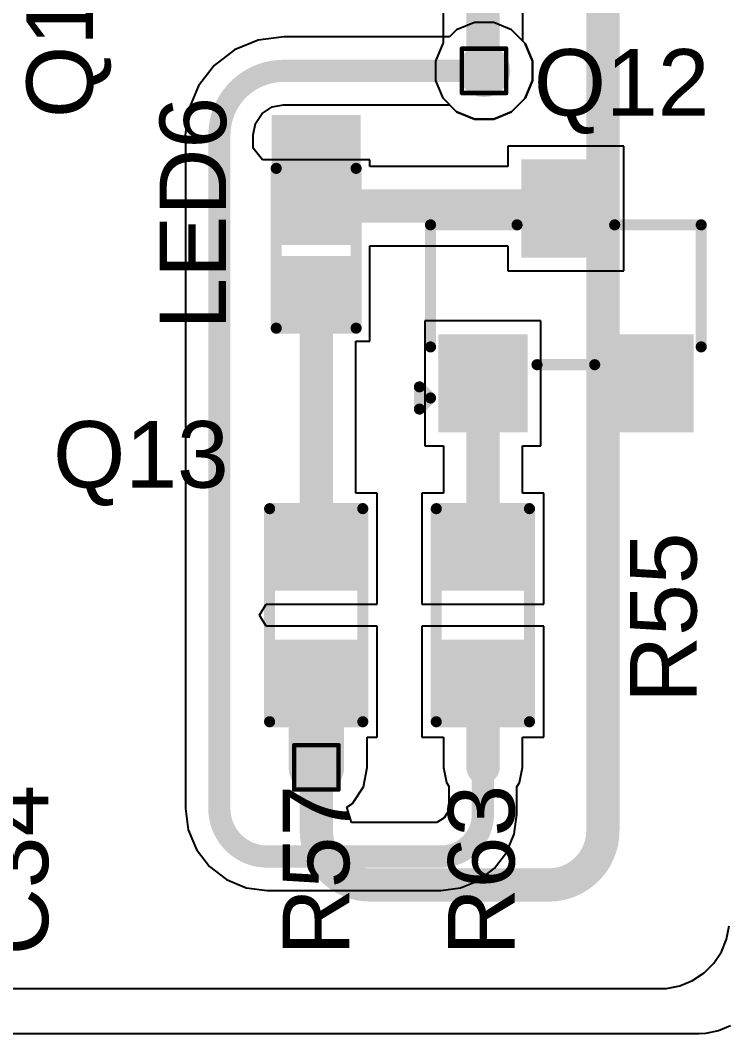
# Model space of a CAD drawing. Header units: inches. Extents: x -40 to 219, y 2 to 133.
# Drawn here: x 55.31 to 63.4, y 18.96 to 30.55 of the extents above; entities that cross this region are included whole.
import ezdxf

# ---------------------------------------------------------------- set-up
doc = ezdxf.new("R2010")
doc.units = ezdxf.units.IN
for name, color, linetype in [('Bottom Layer', 5, 'Continuous'), ('Drill Drawing', 1, 'Continuous'), ('Top Layer', 1, 'Continuous'), ('Top Overlay', 2, 'Continuous'), ('Top Paste', 8, 'Continuous'), ('Top Solder', 216, 'Continuous'), ('Via Holes', 16, 'Continuous')]:
    doc.layers.add(name, color=color, linetype=linetype)
doc.styles.add('Arial', font='', dxfattribs={"height": 0.2})
doc.styles.get('Arial').set_extended_font_data('Arial')

# ---------------------------------------------------------------- blocks, each defined once
blk = doc.blocks.new('R___0603_55')
at = {"layer": 'Top Layer'}
for points in [[(-0.3809999999999999, 0.4445), (-0.3809999999999999, -0.4445), (-1.143, -0.4445), (-1.143, 0.4445)], [(1.143, 0.4445), (1.143, -0.4445), (0.3809999999999999, -0.4445), (0.3809999999999999, 0.4445)]]:
    blk.add_hatch(color=1, dxfattribs=at).paths.add_polyline_path(points)
at = {"layer": 'Top Paste'}
for points in [[(-0.3809999999999999, 0.4445), (-0.3809999999999999, -0.4445), (-1.143, -0.4445), (-1.143, 0.4445)], [(1.143, 0.4445), (1.143, -0.4445), (0.3809999999999999, -0.4445), (0.3809999999999999, 0.4445)]]:
    blk.add_hatch(color=8, dxfattribs=at).paths.add_polyline_path(points)
at = {"layer": 'Top Solder'}
for points in [[(-0.2794, 0.5460999999999999), (-0.2794, -0.5460999999999999), (-1.2446, -0.5460999999999999), (-1.2446, 0.5460999999999999)], [(1.2446, 0.5460999999999999), (1.2446, -0.5460999999999999), (0.2794, -0.5460999999999999), (0.2794, 0.5460999999999999)]]:
    blk.add_hatch(color=216, dxfattribs=at).paths.add_polyline_path(points)
at = {"layer": 'Top Overlay'}
for points in [[(1.2192, 0.5334, 0.127, 0.127, 0), (-1.2192, 0.5334, 0.127, 0.127, 0)], [(-1.2192, -0.5334, 0.127, 0.127, 0), (-1.2192, 0.5334, 0.127, 0.127, 0)], [(1.2192, -0.5334, 0.127, 0.127, 0), (1.2192, 0.5334, 0.127, 0.127, 0)], [(1.2192, -0.5334, 0.127, 0.127, 0), (-1.2192, -0.5334, 0.127, 0.127, 0)]]:
    blk.add_lwpolyline(points, format="xyseb", dxfattribs=at)
for points in [[(-1.25095, 0.5334, 0.0635, 0.0635, 1), (-1.18745, 0.5334, 0.0635, 0.0635, 1)], [(-1.25095, 0.5334, 0.0635, 0.0635, 1), (-1.18745, 0.5334, 0.0635, 0.0635, 1)], [(1.18745, 0.5334, 0.0635, 0.0635, 1), (1.25095, 0.5334, 0.0635, 0.0635, 1)], [(1.18745, 0.5334, 0.0635, 0.0635, 1), (1.25095, 0.5334, 0.0635, 0.0635, 1)], [(-1.25095, -0.5334, 0.0635, 0.0635, 1), (-1.18745, -0.5334, 0.0635, 0.0635, 1)], [(-1.25095, -0.5334, 0.0635, 0.0635, 1), (-1.18745, -0.5334, 0.0635, 0.0635, 1)], [(1.18745, -0.5334, 0.0635, 0.0635, 1), (1.25095, -0.5334, 0.0635, 0.0635, 1)], [(1.18745, -0.5334, 0.0635, 0.0635, 1), (1.25095, -0.5334, 0.0635, 0.0635, 1)]]:
    blk.add_lwpolyline(points, format="xyseb", close=True, dxfattribs=at)
blk = doc.blocks.new('R___0603_61')
at = {"layer": 'Top Layer'}
for points in [[(-0.3809999999999999, 0.4445), (-0.3809999999999999, -0.4445), (-1.143, -0.4445), (-1.143, 0.4445)], [(1.143, 0.4445), (1.143, -0.4445), (0.3809999999999999, -0.4445), (0.3809999999999999, 0.4445)]]:
    blk.add_hatch(color=1, dxfattribs=at).paths.add_polyline_path(points)
at = {"layer": 'Top Paste'}
for points in [[(-0.3809999999999999, 0.4445), (-0.3809999999999999, -0.4445), (-1.143, -0.4445), (-1.143, 0.4445)], [(1.143, 0.4445), (1.143, -0.4445), (0.3809999999999999, -0.4445), (0.3809999999999999, 0.4445)]]:
    blk.add_hatch(color=8, dxfattribs=at).paths.add_polyline_path(points)
at = {"layer": 'Top Solder'}
for points in [[(-0.2794, 0.5460999999999999), (-0.2794, -0.5460999999999999), (-1.2446, -0.5460999999999999), (-1.2446, 0.5460999999999999)], [(1.2446, 0.5460999999999999), (1.2446, -0.5460999999999999), (0.2794, -0.5460999999999999), (0.2794, 0.5460999999999999)]]:
    blk.add_hatch(color=216, dxfattribs=at).paths.add_polyline_path(points)
at = {"layer": 'Top Overlay'}
for points in [[(1.2192, 0.5334, 0.127, 0.127, 0), (-1.2192, 0.5334, 0.127, 0.127, 0)], [(-1.2192, -0.5334, 0.127, 0.127, 0), (-1.2192, 0.5334, 0.127, 0.127, 0)], [(1.2192, -0.5334, 0.127, 0.127, 0), (1.2192, 0.5334, 0.127, 0.127, 0)], [(1.2192, -0.5334, 0.127, 0.127, 0), (-1.2192, -0.5334, 0.127, 0.127, 0)]]:
    blk.add_lwpolyline(points, format="xyseb", dxfattribs=at)
for points in [[(-1.25095, 0.5334, 0.0635, 0.0635, 1), (-1.18745, 0.5334, 0.0635, 0.0635, 1)], [(-1.25095, 0.5334, 0.0635, 0.0635, 1), (-1.18745, 0.5334, 0.0635, 0.0635, 1)], [(1.18745, 0.5334, 0.0635, 0.0635, 1), (1.25095, 0.5334, 0.0635, 0.0635, 1)], [(1.18745, 0.5334, 0.0635, 0.0635, 1), (1.25095, 0.5334, 0.0635, 0.0635, 1)], [(-1.25095, -0.5334, 0.0635, 0.0635, 1), (-1.18745, -0.5334, 0.0635, 0.0635, 1)], [(-1.25095, -0.5334, 0.0635, 0.0635, 1), (-1.18745, -0.5334, 0.0635, 0.0635, 1)], [(1.18745, -0.5334, 0.0635, 0.0635, 1), (1.25095, -0.5334, 0.0635, 0.0635, 1)], [(1.18745, -0.5334, 0.0635, 0.0635, 1), (1.25095, -0.5334, 0.0635, 0.0635, 1)]]:
    blk.add_lwpolyline(points, format="xyseb", close=True, dxfattribs=at)
blk = doc.blocks.new('SOT_23_124')
at = {"layer": 'Top Layer'}
for points in [[(-0.41000045, 1.46000089), (0.41000045, 1.46000089), (0.41000045, 0.54000019), (-0.41000045, 0.54000019)], [(-1.36000109, -0.54000019), (-0.54000019, -0.54000019), (-0.54000019, -1.46000089), (-1.36000109, -1.46000089)], [(0.54000019, -0.54000019), (1.36000109, -0.54000019), (1.36000109, -1.46000089), (0.54000019, -1.46000089)]]:
    blk.add_hatch(color=1, dxfattribs=at).paths.add_polyline_path(points)
at = {"layer": 'Top Paste'}
for points in [[(-0.41000045, 1.46000089), (0.41000045, 1.46000089), (0.41000045, 0.54000019), (-0.41000045, 0.54000019)], [(-1.36000109, -0.54000019), (-0.54000019, -0.54000019), (-0.54000019, -1.46000089), (-1.36000109, -1.46000089)], [(0.54000019, -0.54000019), (1.36000109, -0.54000019), (1.36000109, -1.46000089), (0.54000019, -1.46000089)]]:
    blk.add_hatch(color=8, dxfattribs=at).paths.add_polyline_path(points)
at = {"layer": 'Top Solder'}
for points in [[(-0.51160045, 1.56160089), (0.51160045, 1.56160089), (0.51160045, 0.43840019), (-0.51160045, 0.43840019)], [(-1.46160109, -0.43840019), (-0.43840019, -0.43840019), (-0.43840019, -1.56160089), (-1.46160109, -1.56160089)], [(0.43840019, -0.43840019), (1.46160109, -0.43840019), (1.46160109, -1.56160089), (0.43840019, -1.56160089)]]:
    blk.add_hatch(color=216, dxfattribs=at).paths.add_polyline_path(points)
at = {"layer": 'Top Overlay'}
for points in [[(-1.5494, -0.5841999999999999, 0.127, 0.127, 0), (-1.5494, 0.8128, 0.127, 0.127, 0)], [(-1.5494, 0.8128, 0.127, 0.127, 0), (-0.5588, 0.8128, 0.127, 0.127, 0)], [(0.5588, 0.8128, 0.127, 0.127, 0), (1.5494, 0.8128, 0.127, 0.127, 0)], [(1.5494, -0.5841999999999999, 0.127, 0.127, 0), (1.5494, 0.8128, 0.127, 0.127, 0)], [(-0.3302, -0.7874, 0.127, 0.127, 0), (0.3302, -0.7874, 0.127, 0.127, 0)], [(-1.6764, -1.0414, 0.127, 0.127, 0), (-1.5494, -1.1684, 0.127, 0.127, 0)], [(-1.6764, -1.2954, 0.127, 0.127, 0), (-1.6764, -1.0414, 0.127, 0.127, 0)], [(-1.6764, -1.2954, 0.127, 0.127, 0), (-1.5494, -1.1684, 0.127, 0.127, 0)]]:
    blk.add_lwpolyline(points, format="xyseb", dxfattribs=at)
for points in [[(-1.58115, 0.8128, 0.0635, 0.0635, 1), (-1.51765, 0.8128, 0.0635, 0.0635, 1)], [(-1.58115, 0.8128, 0.0635, 0.0635, 1), (-1.51765, 0.8128, 0.0635, 0.0635, 1)], [(-0.5905499999999999, 0.8128, 0.0635, 0.0635, 1), (-0.52705, 0.8128, 0.0635, 0.0635, 1)], [(0.52705, 0.8128, 0.0635, 0.0635, 1), (0.5905499999999999, 0.8128, 0.0635, 0.0635, 1)], [(1.51765, 0.8128, 0.0635, 0.0635, 1), (1.58115, 0.8128, 0.0635, 0.0635, 1)], [(1.51765, 0.8128, 0.0635, 0.0635, 1), (1.58115, 0.8128, 0.0635, 0.0635, 1)], [(-1.58115, -0.5841999999999999, 0.0635, 0.0635, 1), (-1.51765, -0.5841999999999999, 0.0635, 0.0635, 1)], [(1.51765, -0.5841999999999999, 0.0635, 0.0635, 1), (1.58115, -0.5841999999999999, 0.0635, 0.0635, 1)], [(-0.36195, -0.7874, 0.0635, 0.0635, 1), (-0.29845, -0.7874, 0.0635, 0.0635, 1)], [(0.29845, -0.7874, 0.0635, 0.0635, 1), (0.36195, -0.7874, 0.0635, 0.0635, 1)], [(-1.70815, -1.0414, 0.0635, 0.0635, 1), (-1.64465, -1.0414, 0.0635, 0.0635, 1)], [(-1.70815, -1.0414, 0.0635, 0.0635, 1), (-1.64465, -1.0414, 0.0635, 0.0635, 1)], [(-1.58115, -1.1684, 0.0635, 0.0635, 1), (-1.51765, -1.1684, 0.0635, 0.0635, 1)], [(-1.58115, -1.1684, 0.0635, 0.0635, 1), (-1.51765, -1.1684, 0.0635, 0.0635, 1)], [(-1.70815, -1.2954, 0.0635, 0.0635, 1), (-1.64465, -1.2954, 0.0635, 0.0635, 1)], [(-1.70815, -1.2954, 0.0635, 0.0635, 1), (-1.64465, -1.2954, 0.0635, 0.0635, 1)]]:
    blk.add_lwpolyline(points, format="xyseb", close=True, dxfattribs=at)
blk = doc.blocks.new('LED_0402_139')
at = {"layer": 'Top Layer'}
for points in [[(-0.7849997, 0.36000055), (-0.16500094, 0.36000055), (-0.16500094, -0.36000055), (-0.7849997, -0.36000055)], [(0.16500094, 0.36000055), (0.7849997, 0.36000055), (0.7849997, -0.36000055), (0.16500094, -0.36000055)]]:
    blk.add_hatch(color=1, dxfattribs=at).paths.add_polyline_path(points)
at = {"layer": 'Top Overlay'}
blk.add_hatch(color=2, dxfattribs=at).paths.add_polyline_path([(0.9391802399999999, -0.508), (1.54878024, -0.508), (1.54878024, 0.508), (0.9391802399999999, 0.508)])
at = {"layer": 'Top Paste'}
for points in [[(-0.7849997, 0.36000055), (-0.16500094, 0.36000055), (-0.16500094, -0.36000055), (-0.7849997, -0.36000055)], [(0.16500094, 0.36000055), (0.7849997, 0.36000055), (0.7849997, -0.36000055), (0.16500094, -0.36000055)]]:
    blk.add_hatch(color=8, dxfattribs=at).paths.add_polyline_path(points)
at = {"layer": 'Top Solder'}
for points in [[(-0.8865996999999999, 0.4616005499999999), (-0.06340093999999999, 0.4616005499999999), (-0.06340093999999999, -0.4616005499999999), (-0.8865996999999999, -0.4616005499999999)], [(0.06340093999999999, 0.4616005499999999), (0.8865996999999999, 0.4616005499999999), (0.8865996999999999, -0.4616005499999999), (0.06340093999999999, -0.4616005499999999)]]:
    blk.add_hatch(color=216, dxfattribs=at).paths.add_polyline_path(points)
at = {"layer": 'Top Overlay'}
for points in [[(-0.889, 0.4571999999999999, 0.127, 0.127, 0), (0.9397999999999999, 0.4571999999999999, 0.127, 0.127, 0)], [(-0.889, 0.4571999999999999, 0.127, 0.127, 0), (-0.889, -0.4571999999999999, 0.127, 0.127, 0)], [(0.9397999999999999, 0.4571999999999999, 0.127, 0.127, 0), (0.9397999999999999, -0.4571999999999999, 0.127, 0.127, 0)], [(-0.889, -0.4571999999999999, 0.127, 0.127, 0), (0.9397999999999999, -0.4571999999999999, 0.127, 0.127, 0)]]:
    blk.add_lwpolyline(points, format="xyseb", dxfattribs=at)
for points in [[(-0.9207499999999998, 0.4571999999999999, 0.0635, 0.0635, 1), (-0.85725, 0.4571999999999999, 0.0635, 0.0635, 1)], [(-0.9207499999999998, 0.4571999999999999, 0.0635, 0.0635, 1), (-0.85725, 0.4571999999999999, 0.0635, 0.0635, 1)], [(0.9080499999999999, 0.4571999999999999, 0.0635, 0.0635, 1), (0.9715499999999999, 0.4571999999999999, 0.0635, 0.0635, 1)], [(0.9080499999999999, 0.4571999999999999, 0.0635, 0.0635, 1), (0.9715499999999999, 0.4571999999999999, 0.0635, 0.0635, 1)], [(-0.9207499999999998, -0.4571999999999999, 0.0635, 0.0635, 1), (-0.85725, -0.4571999999999999, 0.0635, 0.0635, 1)], [(-0.9207499999999998, -0.4571999999999999, 0.0635, 0.0635, 1), (-0.85725, -0.4571999999999999, 0.0635, 0.0635, 1)], [(0.9080499999999999, -0.4571999999999999, 0.0635, 0.0635, 1), (0.9715499999999999, -0.4571999999999999, 0.0635, 0.0635, 1)], [(0.9080499999999999, -0.4571999999999999, 0.0635, 0.0635, 1), (0.9715499999999999, -0.4571999999999999, 0.0635, 0.0635, 1)]]:
    blk.add_lwpolyline(points, format="xyseb", close=True, dxfattribs=at)

msp = doc.modelspace()

# ---------------------------------------------------------------- hatches: boundary and pattern name
at = {"layer": 'Bottom Layer'}
h = msp.add_hatch(color=5, dxfattribs=at)
edge = h.paths.add_edge_path()
edge.add_arc((60.62240606, 29.97417678), 0.2999994, 0, 360)
h = msp.add_hatch(color=5, dxfattribs=at)
edge = h.paths.add_edge_path()
edge.add_arc((58.70243022, 22.00345358), 0.2999994, 0, 360)
at = {"layer": 'Top Layer'}
h = msp.add_hatch(color=1, dxfattribs=at)
edge = h.paths.add_edge_path()
edge.add_arc((60.62240606, 29.97417678), 0.2999994, 0, 360)
h = msp.add_hatch(color=1, dxfattribs=at)
edge = h.paths.add_edge_path()
edge.add_arc((58.70243022, 22.00345358), 0.2999994, 0, 360)
at = {"layer": 'Via Holes'}
h = msp.add_hatch(color=7, dxfattribs=at)
edge = h.paths.add_edge_path()
edge.add_arc((60.62240606, 29.97417678), 0.1499997, 0, 360)
h = msp.add_hatch(color=7, dxfattribs=at)
edge = h.paths.add_edge_path()
edge.add_arc((58.70243022, 22.00345358), 0.1499997, 0, 360)

# ---------------------------------------------------------------- linework, layer by layer
at = {"layer": 'Bottom Layer'}
for p, q in [((61.06362691999999, 36.77045478), (61.06362691999999, 30.31642908)), ((60.15721267999999, 30.29245655999999), (60.15721267999999, 32.92838474)), ((60.06840665999999, 30.08437468), (60.15274735999999, 30.28799124)), ((60.15274735999999, 30.28799124), (60.15721267999999, 30.29245655999999)), ((61.06362691999999, 30.31642908), (61.09206475999999, 30.28799124)), ((61.09206475999999, 30.28799124), (61.17640546, 30.08437468)), ((60.06840665999999, 29.86397888), (60.06840665999999, 30.08437468)), ((61.17640546, 30.08437468), (61.17640546, 29.86397888)), ((60.15274735999999, 29.66036232), (60.06840665999999, 29.86397888)), ((61.17640546, 29.86397888), (61.09206475999999, 29.66036232)), ((60.30859159999999, 29.50451808), (60.15274735999999, 29.66036232)), ((61.09206475999999, 29.66036232), (60.93622052, 29.50451808)), ((60.51220816, 29.42017738), (60.30859159999999, 29.50451808)), ((60.93622052, 29.50451808), (60.73260396, 29.42017738)), ((60.73260396, 29.42017738), (60.51220816, 29.42017738)), ((63.39871496, 20.03767138), (63.42931688, 20.19161316)), ((63.33866174, 19.89266278), (63.39871496, 20.03767138)), ((63.25146862, 19.76216012), (63.33866174, 19.89266278)), ((63.14048586, 19.65117736), (63.25146862, 19.76216012)), ((63.00998319999999, 19.56398678), (63.14048586, 19.65117736)), ((62.71103282, 19.47333164), (62.8649746, 19.50393356)), ((62.8649746, 19.50393356), (63.00998319999999, 19.56398678)), ((50.6973078, 19.47334434), (62.63255698, 19.47334434)), ((62.63255698, 19.47334434), (62.71103282, 19.47333164)), ((63.44267982, 19.04512828), (63.30503722, 18.98811544)), ((63.08442805999999, 18.95539262), (50.68461796, 18.95539262)), ((63.1589161, 18.95905022), (63.08442552, 18.95539262)), ((63.08442552, 18.95539262), (63.08442805999999, 18.95539262)), ((63.30503722, 18.98811544), (63.1589161, 18.95905022))]:
    msp.add_line(p, q, dxfattribs=at)
for points in [[(60.6104198, 29.97417678, 0.3809999999999999, 0.3809999999999999, 0), (60.6104198, 37.18347402, 0.3809999999999999, 0.3809999999999999, 0)], [(61.98252779999999, 21.27757238, 0.3809999999999999, 0.3809999999999999, 0), (61.98252779999999, 33.82590898, 0.3809999999999999, 0.3809999999999999, 0)], [(58.70243022, 21.27657924, 0.3809999999999999, 0.3809999999999999, 0), (58.70243022, 22.00345358, 0.3809999999999999, 0.3809999999999999, 0)], [(59.32181937999999, 20.65719008, 0.3809999999999999, 0.3809999999999999, -0.4142135623730951), (58.70243022, 21.27657924, 0.3809999999999999, 0.3809999999999999, 0)], [(61.98252779999999, 21.27757238, 0.3809999999999999, 0.3809999999999999, -0.4142135623730951), (61.3621455, 20.65719008, 0.3809999999999999, 0.3809999999999999, 0)], [(59.32181937999999, 20.65719008, 0.3809999999999999, 0.3809999999999999, 0), (61.3621455, 20.65719008, 0.3809999999999999, 0.3809999999999999, 0)]]:
    msp.add_lwpolyline(points, format="xyseb", dxfattribs=at)
for points in [[(60.51516979999999, 29.97417678, 0.1905, 0.1905, 1), (60.7056698, 29.97417678, 0.1905, 0.1905, 1)], [(58.60718022, 22.00345358, 0.1905, 0.1905, 1), (58.79768021999999, 22.00345358, 0.1905, 0.1905, 1)], [(58.60718022, 21.27657924, 0.1905, 0.1905, 1), (58.79768021999999, 21.27657924, 0.1905, 0.1905, 1)], [(58.60718022, 21.27657924, 0.1905, 0.1905, 1), (58.79768021999999, 21.27657924, 0.1905, 0.1905, 1)], [(61.8872778, 21.27757238, 0.1905, 0.1905, 1), (62.0777778, 21.27757238, 0.1905, 0.1905, 1)], [(61.8872778, 21.27757238, 0.1905, 0.1905, 1), (62.0777778, 21.27757238, 0.1905, 0.1905, 1)], [(59.22656937999999, 20.65719008, 0.1905, 0.1905, 1), (59.41706938, 20.65719008, 0.1905, 0.1905, 1)], [(59.22656937999999, 20.65719008, 0.1905, 0.1905, 1), (59.41706938, 20.65719008, 0.1905, 0.1905, 1)], [(61.2668955, 20.65719008, 0.1905, 0.1905, 1), (61.4573955, 20.65719008, 0.1905, 0.1905, 1)], [(61.2668955, 20.65719008, 0.1905, 0.1905, 1), (61.4573955, 20.65719008, 0.1905, 0.1905, 1)]]:
    msp.add_lwpolyline(points, format="xyseb", close=True, dxfattribs=at)
at = {"layer": 'Drill Drawing'}
for points in [[(60.36840606, 30.22817678, 0.0508, 0.0508, 0), (60.87640606, 30.22817678, 0.0508, 0.0508, 0)], [(60.36840606, 29.72017678, 0.0508, 0.0508, 0), (60.36840606, 30.22817678, 0.0508, 0.0508, 0)], [(60.87640606, 29.72017678, 0.0508, 0.0508, 0), (60.87640606, 30.22817678, 0.0508, 0.0508, 0)], [(60.36840606, 29.72017678, 0.0508, 0.0508, 0), (60.87640606, 29.72017678, 0.0508, 0.0508, 0)], [(58.44843021999999, 22.25745358, 0.0508, 0.0508, 0), (58.95643021999999, 22.25745358, 0.0508, 0.0508, 0)], [(58.44843021999999, 21.74945358, 0.0508, 0.0508, 0), (58.44843021999999, 22.25745358, 0.0508, 0.0508, 0)], [(58.95643021999999, 21.74945358, 0.0508, 0.0508, 0), (58.95643021999999, 22.25745358, 0.0508, 0.0508, 0)], [(58.44843021999999, 21.74945358, 0.0508, 0.0508, 0), (58.95643021999999, 21.74945358, 0.0508, 0.0508, 0)]]:
    msp.add_lwpolyline(points, format="xyseb", dxfattribs=at)
for points in [[(60.35570606, 30.22817678, 0.0254, 0.0254, 1), (60.38110605999999, 30.22817678, 0.0254, 0.0254, 1)], [(60.35570606, 30.22817678, 0.0254, 0.0254, 1), (60.38110605999999, 30.22817678, 0.0254, 0.0254, 1)], [(60.86370606, 30.22817678, 0.0254, 0.0254, 1), (60.88910606, 30.22817678, 0.0254, 0.0254, 1)], [(60.86370606, 30.22817678, 0.0254, 0.0254, 1), (60.88910606, 30.22817678, 0.0254, 0.0254, 1)], [(60.35570606, 29.72017678, 0.0254, 0.0254, 1), (60.38110605999999, 29.72017678, 0.0254, 0.0254, 1)], [(60.35570606, 29.72017678, 0.0254, 0.0254, 1), (60.38110605999999, 29.72017678, 0.0254, 0.0254, 1)], [(60.86370606, 29.72017678, 0.0254, 0.0254, 1), (60.88910606, 29.72017678, 0.0254, 0.0254, 1)], [(60.86370606, 29.72017678, 0.0254, 0.0254, 1), (60.88910606, 29.72017678, 0.0254, 0.0254, 1)], [(58.43573022, 22.25745358, 0.0254, 0.0254, 1), (58.46113022, 22.25745358, 0.0254, 0.0254, 1)], [(58.43573022, 22.25745358, 0.0254, 0.0254, 1), (58.46113022, 22.25745358, 0.0254, 0.0254, 1)], [(58.94373022, 22.25745358, 0.0254, 0.0254, 1), (58.96913022, 22.25745358, 0.0254, 0.0254, 1)], [(58.94373022, 22.25745358, 0.0254, 0.0254, 1), (58.96913022, 22.25745358, 0.0254, 0.0254, 1)], [(58.43573022, 21.74945358, 0.0254, 0.0254, 1), (58.46113022, 21.74945358, 0.0254, 0.0254, 1)], [(58.43573022, 21.74945358, 0.0254, 0.0254, 1), (58.46113022, 21.74945358, 0.0254, 0.0254, 1)], [(58.94373022, 21.74945358, 0.0254, 0.0254, 1), (58.96913022, 21.74945358, 0.0254, 0.0254, 1)], [(58.94373022, 21.74945358, 0.0254, 0.0254, 1), (58.96913022, 21.74945358, 0.0254, 0.0254, 1)]]:
    msp.add_lwpolyline(points, format="xyseb", close=True, dxfattribs=at)
at = {"layer": 'Top Layer'}
for p, q in [((60.51220816, 30.52817618), (60.30859159999999, 30.44383548)), ((60.73260396, 30.52817618), (60.51220816, 30.52817618)), ((60.93622052, 30.44383548), (60.73260396, 30.52817618)), ((60.30859159999999, 30.44383548), (60.22739796, 30.36264184)), ((61.09206475999999, 30.28799124), (60.93622052, 30.44383548)), ((58.03684354, 30.32641127999999), (57.76497209999999, 30.21379783999999)), ((58.32859556, 30.36482116), (58.03684354, 30.32641127999999)), ((58.32859556, 30.36264184), (58.32859556, 30.36482116)), ((60.22739796, 30.36264184), (58.32859556, 30.36264184)), ((61.17640546, 30.08437468), (61.09206475999999, 30.28799124)), ((57.76497209999999, 30.21379783999999), (57.53151308, 30.03465926)), ((61.17640546, 29.86397888), (61.17640546, 30.08437468)), ((57.53151308, 30.03465926), (57.3523745, 29.80120024)), ((61.09206475999999, 29.66036232), (61.17640546, 29.86397888)), ((57.3523745, 29.80120024), (57.23976105999999, 29.5293288)), ((58.1948036, 29.56058096), (58.32486684, 29.5864534)), ((58.32486684, 29.5864534), (58.32859556, 29.58571172)), ((58.32859556, 29.58571172), (60.22739796, 29.58571172)), ((60.22739796, 29.58571172), (60.30859159999999, 29.50451808)), ((60.93622052, 29.50451808), (61.09206475999999, 29.66036232)), ((57.23976105999999, 29.5293288), (57.20135117999999, 29.23757678)), ((58.00559137999999, 29.37136874), (58.08137736, 29.48479498)), ((58.08137736, 29.48479498), (58.1948036, 29.56058096)), ((60.30859159999999, 29.50451808), (60.51220816, 29.42017738)), ((60.73260396, 29.42017738), (60.93622052, 29.50451808)), ((57.97971894, 29.2413055), (58.00559137999999, 29.37136874)), ((60.51220816, 29.42017738), (60.73260396, 29.42017738)), ((57.20135117999999, 29.23757678), (57.2035305, 29.23757678)), ((57.2035305, 29.23757678), (57.2035305, 21.53173494)), ((57.98046062, 29.23757678), (57.97971894, 29.2413055)), ((57.98046062, 29.09096798), (57.98046062, 29.23757678)), ((62.22283466, 29.11261894), (60.8948363, 29.11261894)), ((60.8948363, 29.11261894), (60.8948363, 28.87934534)), ((62.22283466, 27.68462078), (62.22283466, 29.11261894)), ((58.08658436, 28.95712776), (57.98046062, 29.09096798)), ((58.15826315999999, 28.95712522), (58.08658436, 28.95712776)), ((59.31458291999999, 28.95712522), (58.15826315999999, 28.95712522)), ((59.31458291999999, 28.87934534), (59.31458291999999, 28.95712522)), ((60.8948363, 28.87934534), (59.31458291999999, 28.87934534)), ((59.31458291999999, 26.87912582), (59.31458291999999, 27.9729311)), ((59.31458291999999, 27.9729311), (60.8948363, 27.9729311)), ((60.8948363, 27.9729311), (60.8948363, 27.68462078)), ((60.8948363, 27.68462078), (62.22283466, 27.68462078)), ((61.27283402, 27.11261786), (59.94483566, 27.11261786)), ((59.94483566, 27.11261786), (59.94483566, 25.6846197)), ((61.27283402, 25.6846197), (61.27283402, 27.11261786)), ((59.15537571999999, 25.14175058), (59.15537571999999, 26.87912582)), ((59.15537571999999, 26.87912582), (59.31458291999999, 26.87912582)), ((59.94483566, 25.6846197), (60.1571314, 25.6846197)), ((60.1571314, 25.6846197), (60.1571314, 25.14175058)), ((61.06354563999999, 25.14175058), (61.06354563999999, 25.6846197)), ((61.06354563999999, 25.6846197), (61.27283402, 25.6846197)), ((59.39932493999999, 25.14175058), (59.15537571999999, 25.14175058)), ((59.39932493999999, 23.87175058), (59.39932493999999, 25.14175058)), ((60.1571314, 25.14175058), (59.91033484, 25.14175058)), ((59.91033484, 25.14175058), (59.91033484, 23.87175058)), ((61.30733483999999, 25.14175058), (61.06354563999999, 25.14175058)), ((61.30733483999999, 23.87175058), (61.30733483999999, 25.14175058)), ((58.05052143999999, 23.74475058), (58.12649792, 23.87175058)), ((58.12649792, 23.87175058), (59.39932493999999, 23.87175058)), ((59.91033484, 23.87175058), (61.30733483999999, 23.87175058)), ((58.12649792, 23.61775312), (58.05052143999999, 23.74475058)), ((59.39932493999999, 23.61775058), (58.12649792, 23.61775312)), ((59.39932493999999, 22.34775058), (59.39932493999999, 23.61775058)), ((61.30733483999999, 23.61775058), (59.91033484, 23.61775058)), ((59.91033484, 23.61775058), (59.91033484, 22.34775058)), ((61.30733483999999, 22.34775058), (61.30733483999999, 23.61775058)), ((59.28504526, 22.00353486), (59.28504526, 22.34775058)), ((59.28504526, 22.34775058), (59.39932493999999, 22.34775058)), ((59.91033484, 22.34775058), (60.1571314, 22.34775058)), ((60.1571314, 22.34775058), (60.1571314, 22.00347136)), ((61.06354563999999, 22.00379902), (61.06354563999999, 22.34775058)), ((61.06354563999999, 22.34775058), (61.30733483999999, 22.34775058)), ((59.24068923999999, 21.78054572), (59.28504526, 22.00353486)), ((60.1571314, 22.00347136), (60.19162967999999, 21.83003508)), ((61.02912864, 21.8299538), (61.06362691999999, 22.00339008)), ((61.06362691999999, 22.00339008), (61.06354563999999, 22.00379902)), ((60.19162967999999, 21.83003508), (60.22036977999999, 21.78702272)), ((60.99729989999999, 21.78232118), (61.02912864, 21.8299538)), ((59.11437758, 21.59150622), (59.24068923999999, 21.78054572)), ((60.22036977999999, 21.78702272), (60.22036977999999, 21.50799864)), ((60.99729989999999, 21.4640287), (60.99729989999999, 21.78232118)), ((59.05052706, 21.54884184), (59.11437758, 21.59150622)), ((57.2035305, 21.53173494), (57.20296915999999, 21.53173494)), ((57.20296915999999, 21.53173494), (57.23493759999999, 21.28891602)), ((59.10446142, 21.37104184), (59.05052706, 21.54884184)), ((60.22036977999999, 21.50799864), (60.16498508, 21.42642654)), ((60.96763524, 21.2388831), (60.99723132, 21.46368834)), ((60.99723132, 21.46368834), (60.99729989999999, 21.4640287)), ((60.08341298000001, 21.37104184), (59.10446142, 21.37104184)), ((60.16498508, 21.42642654), (60.08341298000001, 21.37104184)), ((57.23493759999999, 21.28891602), (57.32866106, 21.06264266)), ((60.88073422, 21.02908164), (60.96763524, 21.2388831)), ((57.32866106, 21.06264266), (57.47775652, 20.86833774)), ((60.74249217999999, 20.84891944), (60.88073422, 21.02908164)), ((57.47775652, 20.86833774), (57.67206143999999, 20.71924228)), ((60.56232998, 20.7106774), (60.74249217999999, 20.84891944)), ((57.67206143999999, 20.71924228), (57.8983348, 20.62551882)), ((60.35252851999999, 20.62377638), (60.56232998, 20.7106774)), ((57.8983348, 20.62551882), (58.14115372, 20.59355038)), ((58.14115372, 20.59355038), (58.14115372, 20.59411172)), ((58.14115372, 20.59411172), (60.12738292, 20.59411172)), ((60.12738292, 20.59411172), (60.12772327999999, 20.5941803)), ((60.12772327999999, 20.5941803), (60.35252851999999, 20.62377638))]:
    msp.add_line(p, q, dxfattribs=at)
for points in [[(57.59199555999999, 29.23757678, 0.254, 0.254, -0.4142135623730951), (58.32859556, 29.97417678, 0.254, 0.254, 0)], [(58.32859556, 29.97417678, 0.254, 0.254, 0), (60.62240606, 29.97417678, 0.254, 0.254, 0)], [(57.59199555999999, 21.53173494, 0.254, 0.254, 0), (57.59199555999999, 29.23757678, 0.254, 0.254, 0)], [(58.70198572, 28.42340772, 0.3809999999999999, 0.3809999999999999, 0), (58.70471621999999, 28.42613822, 0.3809999999999999, 0.3809999999999999, 0)], [(58.70471621999999, 28.42613822, 0.3809999999999999, 0.3809999999999999, 0), (61.55769248, 28.42613822, 0.3809999999999999, 0.3809999999999999, 0)], [(61.55769248, 28.42613822, 0.3809999999999999, 0.3809999999999999, 0), (61.56042043999999, 28.42886618, 0.3809999999999999, 0.3809999999999999, 0)], [(58.70198572, 27.47340708, 0.3809999999999999, 0.3809999999999999, 0), (58.7021686, 27.4732242, 0.3809999999999999, 0.3809999999999999, 0)], [(58.7021686, 24.53712644, 0.3809999999999999, 0.3809999999999999, 0), (58.7021686, 27.4732242, 0.3809999999999999, 0.3809999999999999, 0)], [(60.61033851999999, 26.42878382, 0.3809999999999999, 0.3809999999999999, 0), (60.6104198, 26.4288651, 0.3809999999999999, 0.3809999999999999, 0)], [(60.61033851999999, 24.53704516, 0.3809999999999999, 0.3809999999999999, 0), (60.61033851999999, 26.42878382, 0.3809999999999999, 0.3809999999999999, 0)], [(58.7021686, 24.53712644, 0.3809999999999999, 0.3809999999999999, 0), (58.70234894, 24.5369461, 0.3809999999999999, 0.3809999999999999, 0)], [(60.61025724, 24.53696388, 0.3809999999999999, 0.3809999999999999, 0), (60.61033851999999, 24.53704516, 0.3809999999999999, 0.3809999999999999, 0)], [(58.70234894, 22.00353486, 0.635, 0.635, 0), (58.70234894, 23.0129461, 0.635, 0.635, 0)], [(58.70226766, 23.01302738, 0.3809999999999999, 0.3809999999999999, 0), (58.70234894, 23.0129461, 0.3809999999999999, 0.3809999999999999, 0)], [(60.61025724, 23.01296388, 0.3809999999999999, 0.3809999999999999, 0), (60.61033851999999, 23.0128826, 0.3809999999999999, 0.3809999999999999, 0)], [(60.61033851999999, 22.00347136, 0.3809999999999999, 0.3809999999999999, 0), (60.61033851999999, 23.0128826, 0.3809999999999999, 0.3809999999999999, 0)], [(60.60883483999999, 21.4640287, 0.254, 0.254, 0), (60.60883483999999, 22.98275058, 0.254, 0.254, 0)], [(58.70234894, 22.00353486, 0.3809999999999999, 0.3809999999999999, 0), (58.70243022, 22.00345358, 0.3809999999999999, 0.3809999999999999, 0)], [(60.61033851999999, 22.00347136, 0.3809999999999999, 0.3809999999999999, 0), (60.6104198, 22.00339008, 0.3809999999999999, 0.3809999999999999, 0)], [(58.14115372, 20.98257678, 0.254, 0.254, -0.4142135623730951), (57.59199555999999, 21.53173494, 0.254, 0.254, 0)], [(60.60883483999999, 21.4640287, 0.254, 0.254, -0.4142135623730951), (60.12738292, 20.98257678, 0.254, 0.254, 0)], [(58.14115372, 20.98257678, 0.254, 0.254, 0), (60.12738292, 20.98257678, 0.254, 0.254, 0)]]:
    msp.add_lwpolyline(points, format="xyseb", dxfattribs=at)
for points in [[(58.26509556, 29.97417678, 0.127, 0.127, 1), (58.39209556, 29.97417678, 0.127, 0.127, 1)], [(58.26509556, 29.97417678, 0.127, 0.127, 1), (58.39209556, 29.97417678, 0.127, 0.127, 1)], [(60.55890606, 29.97417678, 0.127, 0.127, 1), (60.68590605999999, 29.97417678, 0.127, 0.127, 1)], [(57.52849556, 29.23757678, 0.127, 0.127, 1), (57.65549556, 29.23757678, 0.127, 0.127, 1)], [(57.52849556, 29.23757678, 0.127, 0.127, 1), (57.65549556, 29.23757678, 0.127, 0.127, 1)], [(58.60673572, 28.42340772, 0.1905, 0.1905, 1), (58.79723572, 28.42340772, 0.1905, 0.1905, 1)], [(58.60946622, 28.42613822, 0.1905, 0.1905, 1), (58.79996621999999, 28.42613822, 0.1905, 0.1905, 1)], [(58.60946622, 28.42613822, 0.1905, 0.1905, 1), (58.79996621999999, 28.42613822, 0.1905, 0.1905, 1)], [(61.46244248, 28.42613822, 0.1905, 0.1905, 1), (61.65294247999999, 28.42613822, 0.1905, 0.1905, 1)], [(61.46244248, 28.42613822, 0.1905, 0.1905, 1), (61.65294247999999, 28.42613822, 0.1905, 0.1905, 1)], [(61.46517044, 28.42886618, 0.1905, 0.1905, 1), (61.65567043999999, 28.42886618, 0.1905, 0.1905, 1)], [(58.60673572, 27.47340708, 0.1905, 0.1905, 1), (58.79723572, 27.47340708, 0.1905, 0.1905, 1)], [(58.60691859999999, 27.4732242, 0.1905, 0.1905, 1), (58.7974186, 27.4732242, 0.1905, 0.1905, 1)], [(58.60691859999999, 27.4732242, 0.1905, 0.1905, 1), (58.7974186, 27.4732242, 0.1905, 0.1905, 1)], [(60.51508852, 26.42878382, 0.1905, 0.1905, 1), (60.70558852, 26.42878382, 0.1905, 0.1905, 1)], [(60.51508852, 26.42878382, 0.1905, 0.1905, 1), (60.70558852, 26.42878382, 0.1905, 0.1905, 1)], [(60.51516979999999, 26.4288651, 0.1905, 0.1905, 1), (60.7056698, 26.4288651, 0.1905, 0.1905, 1)], [(58.60691859999999, 24.53712644, 0.1905, 0.1905, 1), (58.7974186, 24.53712644, 0.1905, 0.1905, 1)], [(58.60691859999999, 24.53712644, 0.1905, 0.1905, 1), (58.7974186, 24.53712644, 0.1905, 0.1905, 1)], [(58.60709893999999, 24.5369461, 0.1905, 0.1905, 1), (58.79759894, 24.5369461, 0.1905, 0.1905, 1)], [(60.51500724, 24.53696388, 0.1905, 0.1905, 1), (60.70550724, 24.53696388, 0.1905, 0.1905, 1)], [(60.51508852, 24.53704516, 0.1905, 0.1905, 1), (60.70558852, 24.53704516, 0.1905, 0.1905, 1)], [(60.51508852, 24.53704516, 0.1905, 0.1905, 1), (60.70558852, 24.53704516, 0.1905, 0.1905, 1)], [(58.54359894, 23.0129461, 0.3175, 0.3175, 1), (58.86109894, 23.0129461, 0.3175, 0.3175, 1)], [(58.60701766, 23.01302738, 0.1905, 0.1905, 1), (58.79751766, 23.01302738, 0.1905, 0.1905, 1)], [(58.60709893999999, 23.0129461, 0.1905, 0.1905, 1), (58.79759894, 23.0129461, 0.1905, 0.1905, 1)], [(60.51500724, 23.01296388, 0.1905, 0.1905, 1), (60.70550724, 23.01296388, 0.1905, 0.1905, 1)], [(60.51508852, 23.0128826, 0.1905, 0.1905, 1), (60.70558852, 23.0128826, 0.1905, 0.1905, 1)], [(60.51508852, 23.0128826, 0.1905, 0.1905, 1), (60.70558852, 23.0128826, 0.1905, 0.1905, 1)], [(60.54533484, 22.98275058, 0.127, 0.127, 1), (60.67233483999999, 22.98275058, 0.127, 0.127, 1)], [(58.54359894, 22.00353486, 0.3175, 0.3175, 1), (58.86109894, 22.00353486, 0.3175, 0.3175, 1)], [(58.60709893999999, 22.00353486, 0.1905, 0.1905, 1), (58.79759894, 22.00353486, 0.1905, 0.1905, 1)], [(58.60718022, 22.00345358, 0.1905, 0.1905, 1), (58.79768021999999, 22.00345358, 0.1905, 0.1905, 1)], [(60.51508852, 22.00347136, 0.1905, 0.1905, 1), (60.70558852, 22.00347136, 0.1905, 0.1905, 1)], [(60.51508852, 22.00347136, 0.1905, 0.1905, 1), (60.70558852, 22.00347136, 0.1905, 0.1905, 1)], [(60.51516979999999, 22.00339008, 0.1905, 0.1905, 1), (60.7056698, 22.00339008, 0.1905, 0.1905, 1)], [(57.52849556, 21.53173494, 0.127, 0.127, 1), (57.65549556, 21.53173494, 0.127, 0.127, 1)], [(57.52849556, 21.53173494, 0.127, 0.127, 1), (57.65549556, 21.53173494, 0.127, 0.127, 1)], [(60.54533484, 21.4640287, 0.127, 0.127, 1), (60.67233483999999, 21.4640287, 0.127, 0.127, 1)], [(60.54533484, 21.4640287, 0.127, 0.127, 1), (60.67233483999999, 21.4640287, 0.127, 0.127, 1)], [(58.07765372, 20.98257678, 0.127, 0.127, 1), (58.20465372, 20.98257678, 0.127, 0.127, 1)], [(58.07765372, 20.98257678, 0.127, 0.127, 1), (58.20465372, 20.98257678, 0.127, 0.127, 1)], [(60.06388292, 20.98257678, 0.127, 0.127, 1), (60.19088291999999, 20.98257678, 0.127, 0.127, 1)], [(60.06388292, 20.98257678, 0.127, 0.127, 1), (60.19088291999999, 20.98257678, 0.127, 0.127, 1)]]:
    msp.add_lwpolyline(points, format="xyseb", close=True, dxfattribs=at)

# ---------------------------------------------------------------- block references
for name, p, rotation in [('LED_0402_139', (58.70058364, 27.91812552), 90), ('R___0603_61', (58.70082494, 23.74475058), 270), ('R___0603_55', (60.60883483999999, 23.74475058), 270)]:
    msp.add_blockref(name, p, dxfattribs=dict(rotation=rotation))
msp.add_blockref('SOT_23_124', (61.55883547999999, 27.39861932))

# ---------------------------------------------------------------- texts
at = {"layer": 'Top Overlay', "style": 'Arial'}
for s, p in [('Q19', (56.1454935, 29.4332025)), ('LED6', (57.6694935, 27.01351976)), ('R55', (63.05552031999999, 22.73855752)), ('C34', (55.63229411999999, 19.85096614)), ('R57', (59.07927732, 19.85096614)), ('R63', (60.9714935, 19.85096614))]:
    msp.add_text(s, height=0.7619999999999999, rotation=90, dxfattribs=at).set_placement(p)
for s, p in [('Q12', (61.19112221999999, 29.46061672)), ('Q13', (55.68775502, 25.20402376))]:
    msp.add_text(s, height=0.7619999999999999, dxfattribs=at).set_placement(p)

doc.saveas('drawing.dxf')
